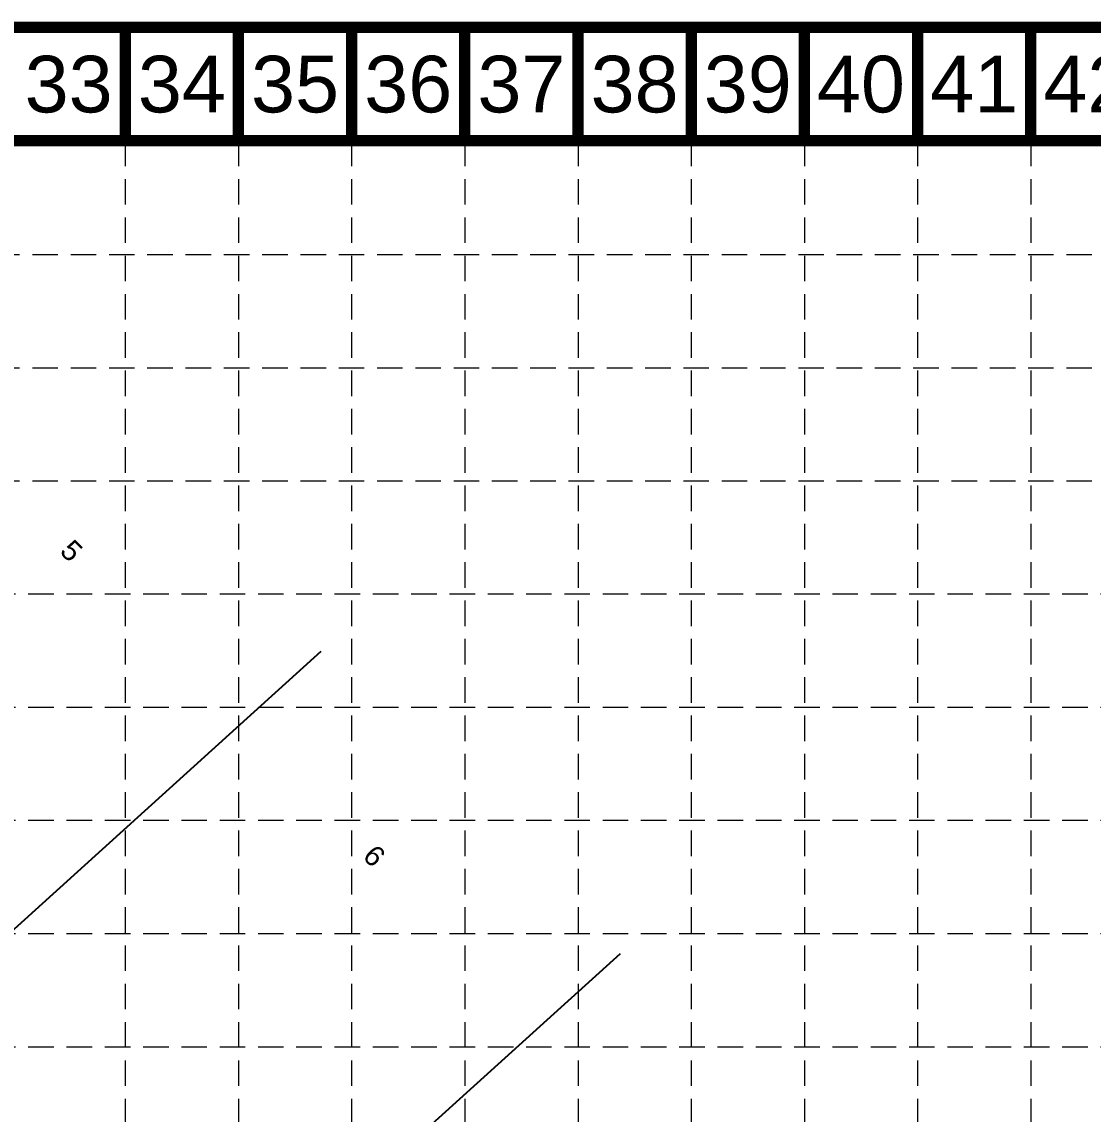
# Model space of a CAD drawing. Header units: inches. Extents: x 4833 to 5685, y 5436 to 5969.
# Drawn here: x 5273.2 to 5399.1, y 5840.8 to 5969.1 of the extents above; entities that cross this region are included whole.
import ezdxf
from ezdxf.enums import TextEntityAlignment as Align

# ---------------------------------------------------------------- set-up
doc = ezdxf.new("R2010")
doc.units = ezdxf.units.IN
doc.header["$LTSCALE"] = 20
doc.header["$MEASUREMENT"] = 0
doc.linetypes.add('HIDDEN', pattern=[0.375, 0.25, -0.125])
for name, color, linetype in [('BASE', 7, 'Continuous'), ('GRID', 254, 'HIDDEN'), ('MOVE', 12, 'Continuous')]:
    doc.layers.add(name, color=color, linetype=linetype)
doc.styles.get("Standard").update_dxf_attribs({"font": 'ARIAL.TTF'})

msp = doc.modelspace()

# ---------------------------------------------------------------- linework, layer by layer
at = {"layer": 'BASE', "const_width": 1.33}
for points in [[(4833.2, 5436.44), (5684.4, 5436.44), (5684.4, 5968.44), (4833.2, 5968.44)], [(4846.47, 5449.73), (5671.14, 5449.71), (5671.12, 5955.14), (4846.64, 5955.16)]]:
    msp.add_lwpolyline(points, close=True, dxfattribs=at)
for points in [[(5285.4, 5955.14), (5285.4, 5968.44)], [(5298.7, 5955.14), (5298.7, 5968.44)], [(5312, 5955.14), (5312, 5968.44)], [(5325.3, 5955.14), (5325.3, 5968.44)], [(5338.6, 5955.14), (5338.6, 5968.44)], [(5351.9, 5955.14), (5351.9, 5968.44)], [(5365.2, 5955.14), (5365.2, 5968.44)], [(5378.5, 5955.14), (5378.5, 5968.44)], [(5391.8, 5955.14), (5391.8, 5968.44)]]:
    msp.add_lwpolyline(points, dxfattribs=at)
at = {"layer": 'GRID', "color": 252, "linetype": 'HIDDEN', "lineweight": 0, "ltscale": 0.6}
for p, q in [((5285.4, 5955.14), (5285.4, 5489.58)), ((5298.7, 5955.14), (5298.7, 5489.58)), ((5312, 5955.14), (5312, 5489.58)), ((5325.3, 5955.14), (5325.3, 5489.58)), ((5338.6, 5955.14), (5338.6, 5489.58)), ((5351.9, 5955.14), (5351.9, 5489.58)), ((5365.2, 5955.14), (5365.2, 5489.58)), ((5378.5, 5955.14), (5378.5, 5489.58)), ((5391.8, 5955.14), (5391.8, 5489.58)), ((4846.99, 5941.79), (5671.59, 5941.79)), ((4846.99, 5928.49), (5671.59, 5928.49)), ((4846.99, 5915.19), (5671.59, 5915.19)), ((4846.5, 5901.94), (5671.1, 5901.94)), ((4846.5, 5888.64), (5671.1, 5888.64)), ((4846.5, 5875.34), (5671.1, 5875.34)), ((4846.5, 5862.04), (5671.1, 5862.04)), ((4846.5, 5848.74), (5671.1, 5848.74))]:
    msp.add_line(p, q, dxfattribs=at)
at = {"layer": 'MOVE', "color": 7, "linetype": 'Continuous'}
for points in [[(5252, 5844.19), (5308.42, 5895.21)], [(5287.35, 5808.83), (5343.6, 5859.7)]]:
    msp.add_lwpolyline(points, dxfattribs=at)

# ---------------------------------------------------------------- texts
at = {"layer": 'BASE'}
for s, p in [('33', (5278.75, 5961.79)), ('34', (5292.05, 5961.79)), ('35', (5305.35, 5961.79)), ('36', (5318.65, 5961.79)), ('37', (5331.95, 5961.79)), ('38', (5345.25, 5961.79)), ('39', (5358.55, 5961.79)), ('40', (5371.85, 5961.79)), ('41', (5385.15, 5961.79)), ('42', (5398.45, 5961.79))]:
    msp.add_text(s, height=6.65, dxfattribs=at).set_placement(p, align=Align.MIDDLE_CENTER)
at = {"layer": 'MOVE', "color": 7, "linetype": 'Continuous'}
for s, p in [('5', (5278.25, 5906.15)), ('6', (5313.83, 5870.32))]:
    msp.add_text(s, height=2.4, rotation=315, dxfattribs=at).set_placement(p, align=Align.CENTER)

doc.saveas('drawing.dxf')
